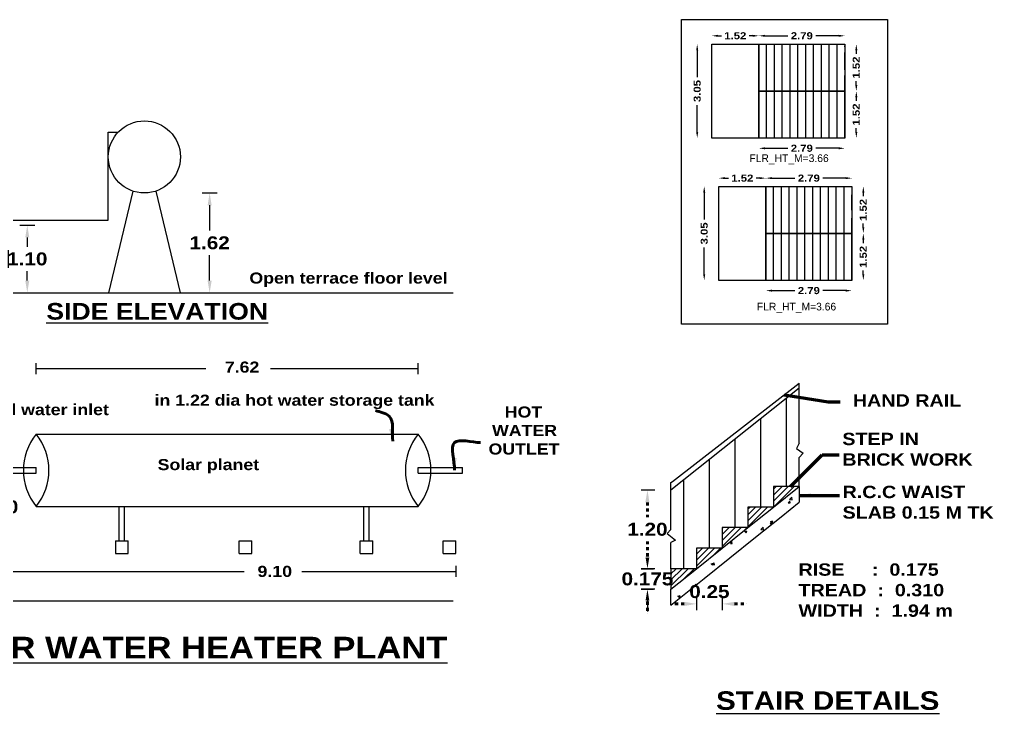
# Model space of a CAD drawing. Header units: metres. Extents: x 863 to 1571, y 626 to 804.
# Drawn here: x 991.95 to 1023.56, y 707.86 to 730.38 of the extents above; entities that cross this region are included whole.
import ezdxf

# ---------------------------------------------------------------- set-up
doc = ezdxf.new("R2010")
doc.units = ezdxf.units.M
doc.header["$LTSCALE"] = 0.2
doc.header["$MEASUREMENT"] = 0
doc.header["$PDMODE"] = 2
doc.linetypes.add('DOT', pattern=[0.25, 0, -0.25])
doc.linetypes.add('HIDDEN', pattern=[0.375, 0.25, -0.125])
doc.layers.get('0').update_dxf_attribs({"lineweight": 60})
for name, color, linetype in [('BLK_1_FLR_0_FIRESTAIR_1', 7, 'Continuous'), ('BLK_1_FLR_0_FIRESTAIR_1_FLIGHT_1', 7, 'Continuous'), ('BLK_1_FLR_0_FIRESTAIR_1_FLIGHT_2', 7, 'Continuous'), ('BLK_1_FLR_0_FIRESTAIR_1_LANDING_1', 7, 'Continuous'), ('BLK_1_FLR_1_FIRESTAIR_1', 7, 'Continuous'), ('BLK_1_FLR_1_FIRESTAIR_1_FLIGHT_1', 7, 'Continuous'), ('BLK_1_FLR_1_FIRESTAIR_1_FLIGHT_2', 7, 'Continuous'), ('BLK_1_FLR_1_FIRESTAIR_1_LANDING_1', 7, 'Continuous')]:
    doc.layers.add(name, color=color, linetype=linetype)
doc.styles.add('SPA1', font='GOTHIC.TTF')
doc.styles.get("Standard").update_dxf_attribs({"font": 'ariblk.ttf', "height": 0.23})
doc.styles.add('style1', font='', dxfattribs={"height": 0.2})
doc.styles.get('style1').set_extended_font_data('Arial Black')
doc.dimstyles.new('Copy of Standard', dxfattribs={"dimtxt": 18, "dimasz": 6, "dimexe": 0.18, "dimexo": 0.0625, "dimgap": 0.09, "dimtad": 0, "dimdec": 3, "dimzin": 0, "dimdsep": 46, "dimlunit": 4, "dimtxsty": 'Standard', "dimblk": 'OBLIQUE', "dimcen": 0.09, "dimse1": 1, "dimse2": 1, "dimclrd": 256, "dimclre": 256, "dimclrt": 256, "dimadec": 0, "dimazin": 0, "dimtfac": 1, "dimtdec": 3, "dimtofl": 0, "dimtmove": 1, "dimatfit": 3, "dimldrblk": 'DOT', "dimfxl": 0, "dimtolj": 1, "dimtzin": 0, "dimarcsym": 0})
doc.dimstyles.get("Standard").update_dxf_attribs({"dimtxt": 0.23, "dimasz": 0.2, "dimexe": 0.12, "dimexo": 0.0625, "dimgap": 0.09, "dimtad": 1, "dimtih": 1, "dimtoh": 1, "dimzin": 1, "dimdsep": 46, "dimtxsty": 'Standard', "dimcen": 0.09, "dimazin": 0, "dimtfac": 1, "dimtix": 1, "dimtofl": 0, "dimtmove": 0, "dimatfit": 0, "dimfxl": 0, "dimtolj": 1, "dimtzin": 0, "dimarcsym": 0})

# ---------------------------------------------------------------- blocks, each defined once
blk = doc.blocks.new('*D23')
at = {"color": 0, "lineweight": -2}
for p, q in [((2146.963, 884.987), (2147.203, 884.987)), ((2147.083, 884.787), (2147.083, 884.637)), ((2147.083, 884.089), (2147.083, 884.24)), ((2146.963, 883.889), (2147.203, 883.889))]:
    blk.add_line(p, q, dxfattribs=at)
for points in [[(2147.05, 884.787), (2147.116, 884.787), (2147.083, 884.987)], [(2147.05, 884.089), (2147.116, 884.089), (2147.083, 883.889)]]:
    blk.add_solid(points, dxfattribs=at)
at = {"layer": 'Defpoints', "color": 0, "lineweight": -2}
for p in [(2146.778, 884.987), (2146.778, 883.889), (2147.083, 883.889)]:
    blk.add_point(p, dxfattribs=at)
at = {"color": 0, "lineweight": -2, "insert": (2147.083, 884.438), "char_height": 0.21, "attachment_point": 5}
blk.add_mtext('\\A1;1.10', dxfattribs=at)
blk = doc.blocks.new('*D24')
at = {"color": 0, "lineweight": -2}
for p, q in [((2149.922, 885.509), (2150.162, 885.509)), ((2150.042, 885.309), (2150.042, 884.898)), ((2150.042, 884.089), (2150.042, 884.501)), ((2149.922, 883.889), (2150.162, 883.889))]:
    blk.add_line(p, q, dxfattribs=at)
for points in [[(2150.009, 885.309), (2150.075, 885.309), (2150.042, 885.509)], [(2150.009, 884.089), (2150.075, 884.089), (2150.042, 883.889)]]:
    blk.add_solid(points, dxfattribs=at)
at = {"layer": 'Defpoints', "color": 0, "lineweight": -2}
for p in [(2148.983, 885.509), (2148.983, 883.889), (2150.042, 883.889)]:
    blk.add_point(p, dxfattribs=at)
at = {"color": 0, "lineweight": -2, "insert": (2150.042, 884.699), "char_height": 0.21, "attachment_point": 5}
blk.add_mtext('\\A1;1.62', dxfattribs=at)
blk = doc.blocks.new('*D25')
at = {"color": 0, "lineweight": -2}
for p, q in [((2143.97, 884.197), (2143.97, 884.397)), ((2144.09, 883.997), (2143.85, 883.997)), ((2144.09, 883.889), (2143.85, 883.889)), ((2143.97, 883.689), (2143.97, 883.489))]:
    blk.add_line(p, q, dxfattribs=at)
for points in [[(2143.936, 884.197), (2144.003, 884.197), (2143.97, 883.997)], [(2143.936, 883.689), (2144.003, 883.689), (2143.97, 883.889)]]:
    blk.add_solid(points, dxfattribs=at)
at = {"layer": 'Defpoints', "color": 0, "lineweight": -2}
for p in [(2144.798, 883.997), (2143.97, 883.889), (2144.798, 883.889)]:
    blk.add_point(p, dxfattribs=at)
at = {"color": 0, "lineweight": -2, "insert": (2144.394, 883.943), "char_height": 0.21, "attachment_point": 5}
blk.add_mtext('\\A1;0.11', dxfattribs=at)
blk = doc.blocks.new('*D26')
at = {"color": 0, "lineweight": -2}
for p, q in [((2144.456, 881.054), (2144.656, 881.054)), ((2144.556, 880.854), (2144.556, 880.173)), ((2144.556, 879.094), (2144.556, 879.776)), ((2144.456, 878.894), (2144.656, 878.894))]:
    blk.add_line(p, q, dxfattribs=at)
for points in [[(2144.523, 880.854), (2144.589, 880.854), (2144.556, 881.054)], [(2144.523, 879.094), (2144.589, 879.094), (2144.556, 878.894)]]:
    blk.add_solid(points, dxfattribs=at)
at = {"layer": 'Defpoints', "color": 0, "lineweight": -2}
for p in [(2144.157, 881.054), (2144.157, 878.894), (2144.556, 878.894)]:
    blk.add_point(p, dxfattribs=at)
at = {"color": 0, "lineweight": -2, "insert": (2144.556, 879.974), "char_height": 0.21, "attachment_point": 5}
blk.add_mtext('\\A1;2.16', dxfattribs=at)
blk = doc.blocks.new('*D27')
at = {"color": 0, "lineweight": -2}
for p, q in [((2146.611, 880.964), (2146.511, 880.964)), ((2146.611, 880.764), (2146.611, 880.614)), ((2146.611, 880.066), (2146.611, 880.217)), ((2146.611, 879.866), (2146.511, 879.866))]:
    blk.add_line(p, q, dxfattribs=at)
for points in [[(2146.578, 880.764), (2146.644, 880.764), (2146.611, 880.964)], [(2146.578, 880.066), (2146.644, 880.066), (2146.611, 879.866)]]:
    blk.add_solid(points, dxfattribs=at)
at = {"layer": 'Defpoints', "color": 0, "lineweight": -2}
for p in [(2146.611, 880.964), (2146.611, 879.866), (2146.611, 879.866)]:
    blk.add_point(p, dxfattribs=at)
at = {"color": 0, "lineweight": -2, "insert": (2146.611, 880.415), "char_height": 0.21, "attachment_point": 5}
blk.add_mtext('\\A1;1.10', dxfattribs=at)
blk = doc.blocks.new('*D28')
at = {"color": 0, "lineweight": -2}
for p, q in [((2169.77, 869.689), (2169.55, 869.689)), ((2169.77, 868.413), (2169.55, 868.413))]:
    blk.add_line(p, q, dxfattribs=at)
at = {"color": 0, "linetype": 'DOT'}
for p, q in [((2169.65, 869.489), (2169.65, 869.249)), ((2169.65, 868.613), (2169.65, 868.852))]:
    blk.add_line(p, q, dxfattribs=at)
at = {"color": 0, "lineweight": -2}
for points in [[(2169.616, 869.489), (2169.683, 869.489), (2169.65, 869.689)], [(2169.616, 868.613), (2169.683, 868.613), (2169.65, 868.413)]]:
    blk.add_solid(points, dxfattribs=at)
at = {"layer": 'Defpoints', "color": 0, "lineweight": -2}
for p in [(2170.03, 869.689), (2169.65, 868.413), (2170.03, 868.413)]:
    blk.add_point(p, dxfattribs=at)
at = {"color": 0, "lineweight": -2, "insert": (2169.65, 869.051), "char_height": 0.21, "attachment_point": 5}
blk.add_mtext('\\A1;1.20', dxfattribs=at)
blk = doc.blocks.new('*D29')
at = {"color": 0, "linetype": 'DOT'}
for p, q in [((2169.65, 868.613), (2169.65, 868.813)), ((2169.65, 867.879), (2169.65, 867.679))]:
    blk.add_line(p, q, dxfattribs=at)
at = {"color": 0, "lineweight": -2}
for p, q in [((2169.77, 868.413), (2169.55, 868.413)), ((2169.77, 868.079), (2169.55, 868.079))]:
    blk.add_line(p, q, dxfattribs=at)
for points in [[(2169.616, 868.613), (2169.683, 868.613), (2169.65, 868.413)], [(2169.616, 867.879), (2169.683, 867.879), (2169.65, 868.079)]]:
    blk.add_solid(points, dxfattribs=at)
at = {"layer": 'Defpoints', "color": 0, "lineweight": -2}
for p in [(2170.03, 868.413), (2169.65, 868.079), (2170.03, 868.079)]:
    blk.add_point(p, dxfattribs=at)
at = {"color": 0, "lineweight": -2, "insert": (2169.65, 868.246), "char_height": 0.21, "attachment_point": 5}
blk.add_mtext('\\A1;0.175', dxfattribs=at)
blk = doc.blocks.new('*D30')
at = {"color": 0, "linetype": 'DOT'}
for p, q in [((2170.247, 867.842), (2170.047, 867.842)), ((2171.064, 867.842), (2171.264, 867.842))]:
    blk.add_line(p, q, dxfattribs=at)
at = {"color": 0, "lineweight": -2}
for p, q in [((2170.447, 867.962), (2170.447, 867.742)), ((2170.864, 867.962), (2170.864, 867.742))]:
    blk.add_line(p, q, dxfattribs=at)
for points in [[(2170.247, 867.875), (2170.247, 867.808), (2170.447, 867.842)], [(2171.064, 867.875), (2171.064, 867.808), (2170.864, 867.842)]]:
    blk.add_solid(points, dxfattribs=at)
at = {"layer": 'Defpoints', "color": 0, "lineweight": -2}
for p in [(2170.864, 868.746), (2170.447, 868.413), (2170.864, 867.842)]:
    blk.add_point(p, dxfattribs=at)
at = {"color": 0, "lineweight": -2, "insert": (2170.655, 868.04), "char_height": 0.21, "attachment_point": 5}
blk.add_mtext('\\A1;0.25', dxfattribs=at)
blk = doc.blocks.new('*D480')
at = {"layer": 'BLK_1_FLR_1_FIRESTAIR_1_LANDING_1', "color": 2, "lineweight": -2, "ltscale": 10}
for p, q in [((1014.616, 729.853), (1014.733, 729.853)), ((1015.74, 729.853), (1015.623, 729.853))]:
    blk.add_line(p, q, dxfattribs=at)
for points in [[(1014.616, 729.886), (1014.616, 729.819), (1014.416, 729.853)], [(1015.74, 729.886), (1015.74, 729.819), (1015.94, 729.853)]]:
    blk.add_solid(points, dxfattribs=at)
at = {"layer": 'Defpoints', "color": 0, "lineweight": -2, "ltscale": 10}
for p in [(1015.94, 729.853), (1014.416, 729.584), (1015.94, 729.584)]:
    blk.add_point(p, dxfattribs=at)
at = {"layer": 'BLK_1_FLR_1_FIRESTAIR_1_LANDING_1', "color": 2, "lineweight": 30, "ltscale": 10, "insert": (1015.178, 729.853), "char_height": 0.23, "attachment_point": 5}
blk.add_mtext('\\A1;1.52', dxfattribs=at)
blk = doc.blocks.new('_Dot')
at = {"color": 0, "linetype": 'ByBlock', "lineweight": -2}
blk.add_line((-0.5, 0), (-1, 0), dxfattribs=at)
at = {"color": 0, "linetype": 'ByBlock', "const_width": 0.5}
blk.add_lwpolyline([(-0.25, 0, 1), (0.25, 0, 1)], format="xyb", close=True, dxfattribs=at)
blk = doc.blocks.new('*D481')
at = {"layer": 'BLK_1_FLR_1_FIRESTAIR_1_LANDING_1', "color": 1, "lineweight": -2, "ltscale": 10}
for p, q in [((1013.942, 729.384), (1013.942, 728.513)), ((1013.942, 726.736), (1013.942, 727.607))]:
    blk.add_line(p, q, dxfattribs=at)
for points in [[(1013.908, 729.384), (1013.975, 729.384), (1013.942, 729.584)], [(1013.908, 726.736), (1013.975, 726.736), (1013.942, 726.536)]]:
    blk.add_solid(points, dxfattribs=at)
at = {"layer": 'Defpoints', "color": 0, "lineweight": -2, "ltscale": 10}
for p in [(1014.416, 729.584), (1013.942, 726.536), (1014.416, 726.536)]:
    blk.add_point(p, dxfattribs=at)
at = {"layer": 'BLK_1_FLR_1_FIRESTAIR_1_LANDING_1', "color": 1, "lineweight": 30, "ltscale": 10, "insert": (1013.942, 728.06), "char_height": 0.23, "attachment_point": 5, "rotation": 90}
blk.add_mtext('\\A1;3.05', dxfattribs=at)
blk = doc.blocks.new('*D482')
at = {"layer": 'BLK_1_FLR_1_FIRESTAIR_1_FLIGHT_1', "color": 1, "lineweight": -2, "ltscale": 10}
for p, q in [((1016.14, 729.853), (1016.883, 729.853)), ((1018.534, 729.853), (1017.791, 729.853))]:
    blk.add_line(p, q, dxfattribs=at)
for points in [[(1016.14, 729.886), (1016.14, 729.819), (1015.94, 729.853)], [(1018.534, 729.886), (1018.534, 729.819), (1018.734, 729.853)]]:
    blk.add_solid(points, dxfattribs=at)
at = {"layer": 'Defpoints', "color": 0, "lineweight": -2, "ltscale": 10}
for p in [(1018.734, 729.853), (1015.94, 729.584), (1018.734, 729.584)]:
    blk.add_point(p, dxfattribs=at)
at = {"layer": 'BLK_1_FLR_1_FIRESTAIR_1_FLIGHT_1', "color": 1, "lineweight": 30, "ltscale": 10, "insert": (1017.337, 729.853), "char_height": 0.23, "attachment_point": 5}
blk.add_mtext('\\A1;2.79', dxfattribs=at)
blk = doc.blocks.new('*D479')
at = {"layer": 'BLK_1_FLR_1_FIRESTAIR_1_FLIGHT_1', "color": 2, "lineweight": -2, "ltscale": 10}
for p, q in [((1019.105, 729.384), (1019.105, 729.267)), ((1019.105, 728.26), (1019.105, 728.377))]:
    blk.add_line(p, q, dxfattribs=at)
for points in [[(1019.072, 729.384), (1019.139, 729.384), (1019.105, 729.584)], [(1019.072, 728.26), (1019.139, 728.26), (1019.105, 728.06)]]:
    blk.add_solid(points, dxfattribs=at)
at = {"layer": 'Defpoints', "color": 0, "lineweight": -2, "ltscale": 10}
for p in [(1018.734, 729.584), (1018.734, 728.06), (1019.105, 728.06)]:
    blk.add_point(p, dxfattribs=at)
at = {"layer": 'BLK_1_FLR_1_FIRESTAIR_1_FLIGHT_1', "color": 2, "lineweight": 30, "ltscale": 10, "insert": (1019.105, 728.822), "char_height": 0.23, "attachment_point": 5, "rotation": 90}
blk.add_mtext('\\A1;1.52', dxfattribs=at)
blk = doc.blocks.new('*D483')
at = {"layer": 'BLK_1_FLR_1_FIRESTAIR_1_FLIGHT_2', "color": 2, "lineweight": -2, "ltscale": 10}
for p, q in [((1019.105, 727.86), (1019.105, 727.743)), ((1019.105, 726.736), (1019.105, 726.853))]:
    blk.add_line(p, q, dxfattribs=at)
for points in [[(1019.072, 727.86), (1019.139, 727.86), (1019.105, 728.06)], [(1019.072, 726.736), (1019.139, 726.736), (1019.105, 726.536)]]:
    blk.add_solid(points, dxfattribs=at)
at = {"layer": 'Defpoints', "color": 0, "lineweight": -2, "ltscale": 10}
for p in [(1018.734, 728.06), (1018.734, 726.536), (1019.105, 726.536)]:
    blk.add_point(p, dxfattribs=at)
at = {"layer": 'BLK_1_FLR_1_FIRESTAIR_1_FLIGHT_2', "color": 2, "lineweight": 30, "ltscale": 10, "insert": (1019.105, 727.298), "char_height": 0.23, "attachment_point": 5, "rotation": 90}
blk.add_mtext('\\A1;1.52', dxfattribs=at)
blk = doc.blocks.new('*D484')
at = {"layer": 'BLK_1_FLR_1_FIRESTAIR_1_FLIGHT_2', "color": 1, "lineweight": -2, "ltscale": 10}
for p, q in [((1016.14, 726.202), (1016.883, 726.202)), ((1018.534, 726.202), (1017.791, 726.202))]:
    blk.add_line(p, q, dxfattribs=at)
for points in [[(1016.14, 726.235), (1016.14, 726.169), (1015.94, 726.202)], [(1018.534, 726.235), (1018.534, 726.169), (1018.734, 726.202)]]:
    blk.add_solid(points, dxfattribs=at)
at = {"layer": 'Defpoints', "color": 0, "lineweight": -2, "ltscale": 10}
for p in [(1015.94, 726.536), (1018.734, 726.536), (1015.94, 726.202)]:
    blk.add_point(p, dxfattribs=at)
at = {"layer": 'BLK_1_FLR_1_FIRESTAIR_1_FLIGHT_2', "color": 1, "lineweight": 30, "ltscale": 10, "insert": (1017.337, 726.202), "char_height": 0.23, "attachment_point": 5}
blk.add_mtext('\\A1;2.79', dxfattribs=at)
blk = doc.blocks.new('*D486')
at = {"layer": 'BLK_1_FLR_0_FIRESTAIR_1_LANDING_1', "color": 2, "lineweight": -2, "ltscale": 10}
for p, q in [((1014.844, 725.233), (1014.961, 725.233)), ((1015.968, 725.233), (1015.851, 725.233))]:
    blk.add_line(p, q, dxfattribs=at)
for points in [[(1014.844, 725.267), (1014.844, 725.2), (1014.644, 725.233)], [(1015.968, 725.267), (1015.968, 725.2), (1016.168, 725.233)]]:
    blk.add_solid(points, dxfattribs=at)
at = {"layer": 'Defpoints', "color": 0, "lineweight": -2, "ltscale": 10}
for p in [(1016.168, 725.233), (1014.644, 724.964), (1016.168, 724.964)]:
    blk.add_point(p, dxfattribs=at)
at = {"layer": 'BLK_1_FLR_0_FIRESTAIR_1_LANDING_1', "color": 2, "lineweight": 30, "ltscale": 10, "insert": (1015.406, 725.233), "char_height": 0.23, "attachment_point": 5}
blk.add_mtext('\\A1;1.52', dxfattribs=at)
blk = doc.blocks.new('*D487')
at = {"layer": 'BLK_1_FLR_0_FIRESTAIR_1_LANDING_1', "color": 1, "lineweight": -2, "ltscale": 10}
for p, q in [((1014.17, 724.764), (1014.17, 723.894)), ((1014.17, 722.116), (1014.17, 722.987))]:
    blk.add_line(p, q, dxfattribs=at)
for points in [[(1014.136, 724.764), (1014.203, 724.764), (1014.17, 724.964)], [(1014.136, 722.116), (1014.203, 722.116), (1014.17, 721.916)]]:
    blk.add_solid(points, dxfattribs=at)
at = {"layer": 'Defpoints', "color": 0, "lineweight": -2, "ltscale": 10}
for p in [(1014.644, 724.964), (1014.17, 721.916), (1014.644, 721.916)]:
    blk.add_point(p, dxfattribs=at)
at = {"layer": 'BLK_1_FLR_0_FIRESTAIR_1_LANDING_1', "color": 1, "lineweight": 30, "ltscale": 10, "insert": (1014.17, 723.44), "char_height": 0.23, "attachment_point": 5, "rotation": 90}
blk.add_mtext('\\A1;3.05', dxfattribs=at)
blk = doc.blocks.new('*D488')
at = {"layer": 'BLK_1_FLR_0_FIRESTAIR_1_FLIGHT_1', "color": 1, "lineweight": -2, "ltscale": 10}
for p, q in [((1016.368, 725.233), (1017.111, 725.233)), ((1018.762, 725.233), (1018.019, 725.233))]:
    blk.add_line(p, q, dxfattribs=at)
for points in [[(1016.368, 725.267), (1016.368, 725.2), (1016.168, 725.233)], [(1018.762, 725.267), (1018.762, 725.2), (1018.962, 725.233)]]:
    blk.add_solid(points, dxfattribs=at)
at = {"layer": 'Defpoints', "color": 0, "lineweight": -2, "ltscale": 10}
for p in [(1018.962, 725.233), (1016.168, 724.964), (1018.962, 724.964)]:
    blk.add_point(p, dxfattribs=at)
at = {"layer": 'BLK_1_FLR_0_FIRESTAIR_1_FLIGHT_1', "color": 1, "lineweight": 30, "ltscale": 10, "insert": (1017.565, 725.233), "char_height": 0.23, "attachment_point": 5}
blk.add_mtext('\\A1;2.79', dxfattribs=at)
blk = doc.blocks.new('*D485')
at = {"layer": 'BLK_1_FLR_0_FIRESTAIR_1_FLIGHT_1', "color": 2, "lineweight": -2, "ltscale": 10}
for p, q in [((1019.333, 724.764), (1019.333, 724.647)), ((1019.333, 723.64), (1019.333, 723.758))]:
    blk.add_line(p, q, dxfattribs=at)
for points in [[(1019.3, 724.764), (1019.367, 724.764), (1019.333, 724.964)], [(1019.3, 723.64), (1019.367, 723.64), (1019.333, 723.44)]]:
    blk.add_solid(points, dxfattribs=at)
at = {"layer": 'Defpoints', "color": 0, "lineweight": -2, "ltscale": 10}
for p in [(1018.962, 724.964), (1018.962, 723.44), (1019.333, 723.44)]:
    blk.add_point(p, dxfattribs=at)
at = {"layer": 'BLK_1_FLR_0_FIRESTAIR_1_FLIGHT_1', "color": 2, "lineweight": 30, "ltscale": 10, "insert": (1019.333, 724.202), "char_height": 0.23, "attachment_point": 5, "rotation": 90}
blk.add_mtext('\\A1;1.52', dxfattribs=at)
blk = doc.blocks.new('*D489')
at = {"layer": 'BLK_1_FLR_0_FIRESTAIR_1_FLIGHT_2', "color": 2, "lineweight": -2, "ltscale": 10}
for p, q in [((1019.333, 723.24), (1019.333, 723.123)), ((1019.333, 722.116), (1019.333, 722.234))]:
    blk.add_line(p, q, dxfattribs=at)
for points in [[(1019.3, 723.24), (1019.367, 723.24), (1019.333, 723.44)], [(1019.3, 722.116), (1019.367, 722.116), (1019.333, 721.916)]]:
    blk.add_solid(points, dxfattribs=at)
at = {"layer": 'Defpoints', "color": 0, "lineweight": -2, "ltscale": 10}
for p in [(1018.962, 723.44), (1018.962, 721.916), (1019.333, 721.916)]:
    blk.add_point(p, dxfattribs=at)
at = {"layer": 'BLK_1_FLR_0_FIRESTAIR_1_FLIGHT_2', "color": 2, "lineweight": 30, "ltscale": 10, "insert": (1019.333, 722.678), "char_height": 0.23, "attachment_point": 5, "rotation": 90}
blk.add_mtext('\\A1;1.52', dxfattribs=at)
blk = doc.blocks.new('*D490')
at = {"layer": 'BLK_1_FLR_0_FIRESTAIR_1_FLIGHT_2', "color": 1, "lineweight": -2, "ltscale": 10}
for p, q in [((1016.368, 721.583), (1017.111, 721.583)), ((1018.762, 721.583), (1018.019, 721.583))]:
    blk.add_line(p, q, dxfattribs=at)
for points in [[(1016.368, 721.616), (1016.368, 721.549), (1016.168, 721.583)], [(1018.762, 721.616), (1018.762, 721.549), (1018.962, 721.583)]]:
    blk.add_solid(points, dxfattribs=at)
at = {"layer": 'Defpoints', "color": 0, "lineweight": -2, "ltscale": 10}
for p in [(1016.168, 721.916), (1018.962, 721.916), (1016.168, 721.583)]:
    blk.add_point(p, dxfattribs=at)
at = {"layer": 'BLK_1_FLR_0_FIRESTAIR_1_FLIGHT_2', "color": 1, "lineweight": 30, "ltscale": 10, "insert": (1017.565, 721.583), "char_height": 0.23, "attachment_point": 5}
blk.add_mtext('\\A1;2.79', dxfattribs=at)
blk = doc.blocks.new('EWTGAWS')
at = {"lineweight": -2}
for p, q in [((2148.398, 885.068), (2148.398, 886.496)), ((2148.398, 886.496), (2148.558, 886.496))]:
    blk.add_line(p, q, dxfattribs=at)
at = {"color": 0, "lineweight": -2}
for p, q in [((2148.798, 885.539), (2148.401, 883.889)), ((2149.168, 885.539), (2149.565, 883.889)), ((2144.698, 884.048), (2146.738, 885.068)), ((2146.738, 885.068), (2148.398, 885.068)), ((2146.738, 885.068), (2146.778, 884.987)), ((2144.738, 883.967), (2146.778, 884.987)), ((2146.778, 883.889), (2146.778, 884.987)), ((2144.738, 883.967), (2144.698, 884.048)), ((2144.798, 883.889), (2144.798, 883.997)), ((2143.455, 883.889), (2153.996, 883.889)), ((2147.228, 882.57), (2147.228, 882.75)), ((2153.426, 882.57), (2153.426, 882.75)), ((2147.228, 882.66), (2149.982, 882.66)), ((2151.028, 882.66), (2153.426, 882.66)), ((2145.608, 882.224), (2143.628, 882.224)), ((2143.628, 881.054), (2143.628, 882.224)), ((2145.608, 881.054), (2145.608, 882.224)), ((2145.518, 882.134), (2143.718, 881.144)), ((2143.718, 882.134), (2145.518, 881.144)), ((2143.718, 881.144), (2143.718, 882.134)), ((2145.518, 882.134), (2143.718, 882.134)), ((2145.518, 881.144), (2145.518, 882.134)), ((2143.628, 881.639), (2142.93, 881.639)), ((2145.608, 881.684), (2146.328, 881.684)), ((2145.608, 881.594), (2146.238, 881.594)), ((2146.238, 880.964), (2146.238, 881.594)), ((2146.328, 881.054), (2146.328, 881.684)), ((2147.228, 881.594), (2153.426, 881.594)), ((2143.718, 881.144), (2145.518, 881.144)), ((2143.628, 881.054), (2145.608, 881.054)), ((2146.238, 880.964), (2147.228, 880.964)), ((2146.328, 881.054), (2147.228, 881.054)), ((2147.228, 880.964), (2147.228, 881.054)), ((2153.426, 880.964), (2153.426, 881.054)), ((2153.426, 881.054), (2154.146, 881.054)), ((2153.426, 880.964), (2153.426, 881.054)), ((2153.426, 880.964), (2154.146, 880.964)), ((2154.146, 880.964), (2154.146, 881.054)), ((2147.228, 880.424), (2153.426, 880.424)), ((2148.573, 879.866), (2148.573, 880.424)), ((2148.663, 879.866), (2148.663, 880.424)), ((2152.542, 879.866), (2152.542, 880.424)), ((2152.632, 879.866), (2152.632, 880.424)), ((2146.508, 879.866), (2146.715, 879.866)), ((2146.508, 879.659), (2146.508, 879.866)), ((2146.715, 879.659), (2146.715, 879.866)), ((2148.515, 879.866), (2148.515, 879.659)), ((2148.515, 879.866), (2148.722, 879.866)), ((2148.722, 879.659), (2148.722, 879.866)), ((2150.522, 879.866), (2150.729, 879.866)), ((2150.522, 879.659), (2150.522, 879.866)), ((2150.729, 879.659), (2150.729, 879.866)), ((2152.484, 879.866), (2152.691, 879.866)), ((2152.484, 879.659), (2152.484, 879.866)), ((2152.691, 879.659), (2152.691, 879.866)), ((2153.831, 879.659), (2153.831, 879.866)), ((2153.831, 879.866), (2154.038, 879.866)), ((2154.038, 879.659), (2154.038, 879.866)), ((2146.508, 879.659), (2146.715, 879.659)), ((2148.515, 879.659), (2148.722, 879.659)), ((2150.522, 879.659), (2150.729, 879.659)), ((2152.484, 879.659), (2152.691, 879.659)), ((2153.831, 879.659), (2154.038, 879.659)), ((2146.508, 879.459), (2146.508, 879.279)), ((2146.508, 879.369), (2150.603, 879.369)), ((2151.536, 879.369), (2154.038, 879.369)), ((2154.038, 879.459), (2154.038, 879.279)), ((2143.628, 878.894), (2153.996, 878.894))]:
    blk.add_line(p, q, dxfattribs=at)
at = {"lineweight": -2}
blk.add_circle((2148.983, 886.094), 0.585, dxfattribs=at)
at = {"color": 0, "lineweight": -2}
for centre, start, end in [((2147.951, 881.009), 141.0277, 218.9723), ((2146.504, 881.009), 321.0277, 38.9723), ((2154.149, 881.009), 141.0277, 218.9723), ((2152.703, 881.009), 321.0277, 38.9723)]:
    blk.add_arc(centre, 0.93, start, end, dxfattribs=at)
for s, p in [('7.62', (2150.288, 882.594)), ('9.10', (2150.819, 879.279))]:
    blk.add_text(s, height=0.18, dxfattribs=at).set_placement(p)
at = {"color": 0, "lineweight": -2, "attachment_point": 1}
for s, insert, char_height, width in [('Solar panet', (2144.075, 885.287), 0.18, 1.57874), ('Open terrace floor level', (2150.687, 884.219), 0.18, 3.2551), ('{\\LSIDE ELEVATION}', (2147.392, 883.724), 0.27, 3.54149), ('Heat water tank', (2143.945, 883.298), 0.18, 1.8209), ('in 1.22 dia hot water storage tank', (2149.148, 882.237), 0.18, 4.66805), ('cold water inlet', (2146.312, 882.084), 0.18, 2.32732), ('{\\W3.287452; }HOT\\P{\\W0.71571; }WATER\\P OUTLET', (2154.567, 882.045), 0.18, 1.12649), ('Solar planet', (2149.198, 881.192), 0.18, 1.66248), ('floor  level', (2144.813, 879.168), 0.18, 1.45289)]:
    blk.add_mtext(s, dxfattribs=dict(at, insert=insert, char_height=char_height, width=width))
at = {"color": 0, "lineweight": -2, "insert": (2145.257, 878.308), "char_height": 0.35, "width": 8.77501, "attachment_point": 1, "style": 'style1'}
blk.add_mtext('{\\LSOLAR WATER HEATER PLANT}', dxfattribs=at)
at = {"color": 0, "lineweight": -2}
for base, p1, p2, picture, middle in [((2150.042, 883.889), (2148.983, 885.509), (2148.983, 883.889), '*D24', (2150.042, 884.699)), ((2147.083, 883.889), (2146.778, 884.987), (2146.778, 883.889), '*D23', (2147.083, 884.438))]:
    dim = blk.add_linear_dim(base=base, p1=p1, p2=p2, angle=90, dimstyle='Standard', dxfattribs=at)
    dim.commit()
    dim.dimension.update_dxf_attribs({"geometry": picture, "text_midpoint": middle})
dim = blk.add_linear_dim(base=(2143.97, 883.889), p1=(2144.798, 883.997), p2=(2144.798, 883.889), angle=90, dimstyle='Standard', override={"dimtmove": 2}, dxfattribs=at)
dim.commit()
dim.dimension.update_dxf_attribs({"geometry": '*D25', "text_midpoint": (2144.394, 883.943), "dimtype": 128})
for base, p1, p2, picture, middle in [((2144.556, 878.894), (2144.157, 881.054), (2144.157, 878.894), '*D26', (2144.556, 879.974)), ((2146.611, 879.866), (2146.611, 880.964), (2146.611, 879.866), '*D27', (2146.611, 880.415))]:
    dim = blk.add_linear_dim(base=base, p1=p1, p2=p2, angle=90, dimstyle='Standard', override={"dimtxt": 0.22, "dimexe": 0.1, "dimfxl": 0.1, "dimlwd": 65534}, dxfattribs=at)
    dim.commit()
    dim.dimension.update_dxf_attribs({"geometry": picture, "text_midpoint": middle})
blk.add_leader([(2146.365, 884.882), (2145.903, 885.184), (2145.73, 885.184)], dimstyle='Standard', override={"dimtxt": 0.22, "dimexe": 0.1, "dimgap": 0.09, "dimtad": 0, "dimfxl": 0.1, "dimlwd": 65535}, dxfattribs=at)
at = {"color": 0, "lineweight": -2, "path_type": 1}
for points in [[(2145.098, 882.224), (2145.098, 882.879), (2144.689, 882.879)], [(2153.015, 881.482), (2152.955, 881.888), (2152.733, 881.982)], [(2146.778, 881.054), (2146.778, 881.631)], [(2154.017, 881.009), (2154.017, 881.46), (2154.436, 881.46)]]:
    blk.add_leader(points, dimstyle='Standard', override={"dimgap": 0.09, "dimtad": 0}, dxfattribs=at)
blk = doc.blocks.new('WEF')
at = {"lineweight": -2}
for p, q in [((2172.114, 871.343), (2170.03, 869.689)), ((2170.056, 869.83), (2172.114, 871.424)), ((2172.114, 870.449), (2172.114, 871.424)), ((2171.906, 869.746), (2171.906, 871.177)), ((2171.963, 871.219), (2172.585, 871.118)), ((2171.489, 869.413), (2171.489, 870.846)), ((2171.072, 869.079), (2171.072, 870.516)), ((2172.114, 870.449), (2172.068, 870.362)), ((2172.068, 870.362), (2172.176, 870.29)), ((2172.176, 870.29), (2172.114, 870.215)), ((2172.114, 869.746), (2172.114, 870.215)), ((2170.655, 868.746), (2170.655, 870.185)), ((2170.03, 869.81), (2170.056, 869.83)), ((2170.03, 869.05), (2170.03, 869.81)), ((2170.239, 868.413), (2170.239, 869.854)), ((2171.697, 869.746), (2171.697, 869.413)), ((2172.114, 869.746), (2171.697, 869.746)), ((2171.697, 869.413), (2172.114, 869.746)), ((2172.114, 869.746), (2172.114, 869.49)), ((2172.304, 869.602), (2172.765, 869.602)), ((2171.697, 869.413), (2171.281, 869.413)), ((2171.281, 869.079), (2171.697, 869.413)), ((2171.281, 869.413), (2171.281, 869.079)), ((2171.281, 869.413), (2171.281, 869.079)), ((2171.822, 869.257), (2172.114, 869.49)), ((2171.405, 868.923), (2171.822, 869.257)), ((2170.03, 869.05), (2169.97, 868.985)), ((2169.97, 868.985), (2170.106, 868.878)), ((2170.864, 869.079), (2170.864, 868.746)), ((2170.864, 868.746), (2171.281, 869.079)), ((2171.281, 869.079), (2170.864, 869.079)), ((2170.106, 868.878), (2170.03, 868.837)), ((2170.03, 868.413), (2170.03, 868.837)), ((2170.989, 868.59), (2171.405, 868.923)), ((2170.447, 868.413), (2170.864, 868.746)), ((2170.864, 868.746), (2170.447, 868.746)), ((2170.447, 868.746), (2170.447, 868.413)), ((2170.572, 868.256), (2170.989, 868.59)), ((2169.549, 868.413), (2169.75, 868.413)), ((2170.03, 868.413), (2170.03, 868.079)), ((2170.03, 868.079), (2170.447, 868.413)), ((2170.447, 868.413), (2170.03, 868.413)), ((2170.03, 867.823), (2170.572, 868.256)), ((2169.549, 868.081), (2169.75, 868.081)), ((2170.03, 867.823), (2170.03, 868.079)), ((2169.65, 867.899), (2169.65, 867.719))]:
    blk.add_line(p, q, dxfattribs=at)
at = {"color": 2, "lineweight": -2}
for p, q in [((2171.697, 869.704), (2171.739, 869.746)), ((2171.697, 869.607), (2171.836, 869.746)), ((2171.697, 869.51), (2171.934, 869.746)), ((2171.699, 869.414), (2172.031, 869.746)), ((2171.955, 869.535), (2171.994, 869.576)), ((2172, 869.528), (2171.994, 869.576)), ((2171.281, 869.385), (2171.309, 869.413)), ((2171.281, 869.287), (2171.406, 869.413)), ((2171.281, 869.19), (2171.503, 869.413)), ((2171.281, 869.093), (2171.6, 869.413)), ((2171.935, 869.482), (2171.959, 869.511)), ((2171.935, 869.482), (2171.965, 869.48)), ((2171.955, 869.535), (2172, 869.529)), ((2171.965, 869.479), (2171.959, 869.511)), ((2171.488, 869.048), (2171.527, 869.089)), ((2171.532, 869.041), (2171.527, 869.089)), ((2171.645, 869.137), (2171.669, 869.166)), ((2171.645, 869.137), (2171.671, 869.135)), ((2171.648, 869.176), (2171.683, 869.189)), ((2171.648, 869.176), (2171.673, 869.159)), ((2171.675, 869.138), (2171.669, 869.166)), ((2171.673, 869.159), (2171.683, 869.189)), ((2170.864, 869.065), (2170.878, 869.079)), ((2170.864, 868.968), (2170.975, 869.079)), ((2170.864, 868.871), (2171.073, 869.079)), ((2170.864, 868.773), (2171.17, 869.079)), ((2171.213, 869.025), (2171.267, 869.079)), ((2171.228, 869.014), (2171.263, 869.028)), ((2171.228, 869.014), (2171.253, 868.997)), ((2171.253, 868.997), (2171.263, 869.028)), ((2171.488, 869.048), (2171.532, 869.041)), ((2170.997, 868.824), (2171.021, 868.853)), ((2170.997, 868.824), (2171.027, 868.821)), ((2171.027, 868.821), (2171.022, 868.853)), ((2170.447, 868.746), (2170.447, 868.746)), ((2170.447, 868.648), (2170.545, 868.746)), ((2170.447, 868.551), (2170.642, 868.746)), ((2170.447, 868.454), (2170.739, 868.746)), ((2170.727, 868.636), (2170.836, 868.746)), ((2170.686, 868.49), (2170.721, 868.504)), ((2170.686, 868.49), (2170.711, 868.474)), ((2170.708, 868.479), (2170.732, 868.508)), ((2170.708, 868.479), (2170.738, 868.477)), ((2170.711, 868.474), (2170.721, 868.504)), ((2170.738, 868.477), (2170.732, 868.508)), ((2170.03, 868.329), (2170.114, 868.413)), ((2170.03, 868.232), (2170.211, 868.413)), ((2170.03, 868.134), (2170.309, 868.413)), ((2170.241, 868.247), (2170.406, 868.413)), ((2170.419, 868.135), (2170.443, 868.163)), ((2170.445, 868.154), (2170.443, 868.163)), ((2170.144, 867.966), (2170.179, 867.98)), ((2170.169, 867.95), (2170.179, 867.98)), ((2170.419, 868.135), (2170.42, 868.134)), ((2170.144, 867.966), (2170.169, 867.95))]:
    blk.add_line(p, q, dxfattribs=at)
at = {"lineweight": -2}
for points in [[(2169.62, 868.593), (2169.68, 868.593), (2169.65, 868.413)], [(2169.62, 867.899), (2169.68, 867.899), (2169.65, 868.079)]]:
    blk.add_solid(points, dxfattribs=at)
at = {"lineweight": -2, "char_height": 0.2, "attachment_point": 1}
for s, insert, width in [('HAND RAIL', (2172.983, 871.243), 1.72306), ('STEP IN\\PBRICK WORK', (2172.812, 870.618), 2.05084), ('R.C.C WAIST  SLAB 0.15 M TK', (2172.816, 869.758), 2.87832), ('RISE     :  0.175 TREAD  :  0.310{\\H1.86531x; }\\PWIDTH  :  1.94 m{\\H1.57687x; }', (2172.101, 868.499), 2.51605)]:
    blk.add_mtext(s, dxfattribs=dict(at, insert=insert, width=width))
at = {"lineweight": -2, "insert": (2170.763, 866.423), "char_height": 0.3, "width": 3.71899, "attachment_point": 1, "style": 'style1'}
blk.add_mtext('{\\fArial Black|b1|i0|c0|p34;\\LSTAIR DETAILS}', dxfattribs=at)
at = {"lineweight": -2}
for base, p1, p2, text, picture, middle in [((2169.65, 868.413), (2170.03, 869.689), (2170.03, 868.413), '1.20', '*D28', (2169.65, 869.051)), ((2169.65, 868.079), (2170.03, 868.413), (2170.03, 868.079), '0.175', '*D29', (2169.65, 868.246))]:
    dim = blk.add_linear_dim(base=base, p1=p1, p2=p2, angle=90, text=text, dimstyle='Standard', override={"dimtxt": 0.22, "dimexe": 0.1, "dimlwd": 65535}, dxfattribs=at)
    dim.commit()
    dim.dimension.update_dxf_attribs({"geometry": picture, "text_midpoint": middle})
dim = blk.add_linear_dim(base=(2170.864, 867.842), p1=(2170.447, 868.413), p2=(2170.864, 868.746), text='0.25', dimstyle='Standard', override={"dimtxt": 0.22, "dimexe": 0.1, "dimtad": 3, "dimlwd": 65535}, dxfattribs=at)
dim.commit()
dim.dimension.update_dxf_attribs({"geometry": '*D30', "text_midpoint": (2170.655, 867.842), "dimtype": 128})
for points in [[(2171.87, 871.235), (2172.585, 871.118), (2172.776, 871.118)], [(2171.97, 869.746), (2172.486, 870.262), (2172.76, 870.262)], [(2172.106, 869.602), (2172.765, 869.602)]]:
    blk.add_leader(points, dimstyle='Standard', override={"dimtxt": 0.22, "dimexe": 0.1, "dimgap": 0.09, "dimtad": 0, "dimfxl": 0.1, "dimlwd": 65535}, dxfattribs=at)

msp = doc.modelspace()

# ---------------------------------------------------------------- linework, layer by layer
at = {"color": 0, "lineweight": -2}
msp.add_lwpolyline([(1013.43, 730.382), (1020.119, 730.382), (1020.119, 720.498), (1013.43, 720.498)], close=True, dxfattribs=at)
at = {"layer": 'BLK_1_FLR_0_FIRESTAIR_1', "color": 1}
msp.add_lwpolyline([(1014.644, 724.964), (1018.962, 724.964), (1018.962, 721.916), (1014.644, 721.916)], close=True, dxfattribs=at)
at = {"layer": 'BLK_1_FLR_0_FIRESTAIR_1_FLIGHT_1', "color": 7, "lineweight": 30, "ltscale": 10}
for p, q in [((1016.422, 723.44), (1016.422, 724.964)), ((1016.676, 723.44), (1016.676, 724.964)), ((1016.93, 723.44), (1016.93, 724.964)), ((1017.184, 723.44), (1017.184, 724.964)), ((1017.438, 723.44), (1017.438, 724.964)), ((1017.692, 723.44), (1017.692, 724.964)), ((1017.946, 723.44), (1017.946, 724.964)), ((1018.2, 723.44), (1018.2, 724.964)), ((1018.454, 723.44), (1018.454, 724.964)), ((1018.708, 723.44), (1018.708, 724.964)), ((1018.708, 723.44), (1018.708, 724.964))]:
    msp.add_line(p, q, dxfattribs=at)
at = {"layer": 'BLK_1_FLR_0_FIRESTAIR_1_FLIGHT_1', "color": 7, "linetype": 'HIDDEN', "lineweight": 30, "ltscale": 10}
msp.add_line((1018.962, 723.44), (1018.962, 724.964), dxfattribs=at)
at = {"layer": 'BLK_1_FLR_0_FIRESTAIR_1_FLIGHT_1', "color": 7, "lineweight": 30, "ltscale": 10}
msp.add_lwpolyline([(1016.168, 724.964), (1018.962, 724.964), (1018.962, 723.44), (1016.168, 723.44)], close=True, dxfattribs=at)
at = {"layer": 'BLK_1_FLR_0_FIRESTAIR_1_FLIGHT_2', "color": 7, "lineweight": 30, "ltscale": 10}
for p, q in [((1016.422, 721.916), (1016.422, 723.44)), ((1016.676, 721.916), (1016.676, 723.44)), ((1016.93, 721.916), (1016.93, 723.44)), ((1017.184, 721.916), (1017.184, 723.44)), ((1017.438, 721.916), (1017.438, 723.44)), ((1017.692, 721.916), (1017.692, 723.44)), ((1017.946, 721.916), (1017.946, 723.44)), ((1018.2, 721.916), (1018.2, 723.44)), ((1018.454, 721.916), (1018.454, 723.44)), ((1018.708, 721.916), (1018.708, 723.44)), ((1018.708, 721.916), (1018.708, 723.44)), ((1018.962, 721.916), (1018.962, 723.44))]:
    msp.add_line(p, q, dxfattribs=at)
msp.add_lwpolyline([(1016.168, 723.44), (1018.962, 723.44), (1018.962, 721.916), (1016.168, 721.916)], close=True, dxfattribs=at)
at = {"layer": 'BLK_1_FLR_0_FIRESTAIR_1_LANDING_1', "color": 7, "lineweight": 30, "ltscale": 10}
msp.add_lwpolyline([(1014.644, 724.964), (1016.168, 724.964), (1016.168, 721.916), (1014.644, 721.916)], close=True, dxfattribs=at)
at = {"layer": 'BLK_1_FLR_1_FIRESTAIR_1', "color": 1}
msp.add_lwpolyline([(1014.416, 729.584), (1018.734, 729.584), (1018.734, 726.536), (1014.416, 726.536)], close=True, dxfattribs=at)
at = {"layer": 'BLK_1_FLR_1_FIRESTAIR_1_FLIGHT_1', "color": 7, "lineweight": 30, "ltscale": 10}
for p, q in [((1016.194, 728.06), (1016.194, 729.584)), ((1016.448, 728.06), (1016.448, 729.584)), ((1016.702, 728.06), (1016.702, 729.584)), ((1016.956, 728.06), (1016.956, 729.584)), ((1017.21, 728.06), (1017.21, 729.584)), ((1017.464, 728.06), (1017.464, 729.584)), ((1017.718, 728.06), (1017.718, 729.584)), ((1017.972, 728.06), (1017.972, 729.584)), ((1018.226, 728.06), (1018.226, 729.584)), ((1018.48, 728.06), (1018.48, 729.584))]:
    msp.add_line(p, q, dxfattribs=at)
at = {"layer": 'BLK_1_FLR_1_FIRESTAIR_1_FLIGHT_1', "color": 7, "linetype": 'HIDDEN', "lineweight": 30, "ltscale": 10}
for p, q in [((1018.734, 728.06), (1018.734, 729.584)), ((1018.734, 727.999), (1018.734, 729.523))]:
    msp.add_line(p, q, dxfattribs=at)
at = {"layer": 'BLK_1_FLR_1_FIRESTAIR_1_FLIGHT_1', "color": 7, "lineweight": 30, "ltscale": 10}
msp.add_lwpolyline([(1015.94, 729.584), (1018.734, 729.584), (1018.734, 728.06), (1015.94, 728.06)], close=True, dxfattribs=at)
at = {"layer": 'BLK_1_FLR_1_FIRESTAIR_1_FLIGHT_2', "color": 7, "lineweight": 30, "ltscale": 10}
for p, q in [((1016.194, 726.536), (1016.194, 728.06)), ((1016.448, 726.536), (1016.448, 728.06)), ((1016.702, 726.536), (1016.702, 728.06)), ((1016.956, 726.536), (1016.956, 728.06)), ((1017.21, 726.536), (1017.21, 728.06)), ((1017.464, 726.536), (1017.464, 728.06)), ((1017.718, 726.536), (1017.718, 728.06)), ((1017.972, 726.536), (1017.972, 728.06)), ((1018.226, 726.536), (1018.226, 728.06)), ((1018.48, 726.536), (1018.48, 728.06)), ((1018.48, 726.536), (1018.48, 728.06)), ((1018.734, 726.536), (1018.734, 728.06))]:
    msp.add_line(p, q, dxfattribs=at)
msp.add_lwpolyline([(1015.94, 728.06), (1018.734, 728.06), (1018.734, 726.536), (1015.94, 726.536)], close=True, dxfattribs=at)
at = {"layer": 'BLK_1_FLR_1_FIRESTAIR_1_LANDING_1', "color": 7, "lineweight": 30, "ltscale": 10}
msp.add_lwpolyline([(1014.416, 729.584), (1015.94, 729.584), (1015.94, 726.536), (1014.416, 726.536)], close=True, dxfattribs=at)

# ---------------------------------------------------------------- block references
at = {"lineweight": -2, "xscale": 2, "yscale": 2, "zscale": 2}
for name, p in [('EWTGAWS', (-3301.964, -1046.266)), ('WEF', (-3326.973, -1024.266))]:
    msp.add_blockref(name, p, dxfattribs=at)

# ---------------------------------------------------------------- texts
at = {"layer": 'BLK_1_FLR_0_FIRESTAIR_1', "color": 1, "insert": (1015.878, 721.19), "char_height": 0.25, "attachment_point": 1, "style": 'SPA1'}
msp.add_mtext_dynamic_manual_height_columns('{\\fCalifornian FB|b0|i0|c0|p18;FLR_HT_M=3.66}', width=2.47393, gutter_width=25, heights=[0], dxfattribs=at)
at = {"layer": 'BLK_1_FLR_1_FIRESTAIR_1', "color": 1, "insert": (1015.636, 726.006), "char_height": 0.25, "attachment_point": 1, "style": 'SPA1'}
msp.add_mtext_dynamic_manual_height_columns('{\\fCalifornian FB|b0|i0|c0|p18;FLR_HT_M=3.66}', width=2.47393, gutter_width=25, heights=[0], dxfattribs=at)

# ---------------------------------------------------------------- dimensions: what is measured, and where the dimension line sits
at = {"layer": 'BLK_1_FLR_0_FIRESTAIR_1_FLIGHT_1', "color": 1, "lineweight": 30, "ltscale": 10}
dim = msp.add_aligned_dim(p1=(1016.168, 724.964), p2=(1018.962, 724.964), distance=0.269, dimstyle='Copy of Standard', override={"dimtxt": 0.3, "dimasz": 0.2, "dimdec": 2, "dimlunit": 2, "dimpost": '\\X', "dimclrd": 1, "dimclrt": 1, "dimtdec": 2, "dimfxl": 0.125, "dimarcsym": 2}, dxfattribs=at)
dim.commit()
dim.dimension.update_dxf_attribs({"geometry": '*D488', "text_midpoint": (1017.565, 725.233)})
at = {"layer": 'BLK_1_FLR_0_FIRESTAIR_1_FLIGHT_1', "color": 2, "lineweight": 30, "ltscale": 10}
dim = msp.add_aligned_dim(p1=(1018.962, 724.964), p2=(1018.962, 723.44), distance=0.371, dimstyle='Copy of Standard', override={"dimtxt": 0.3, "dimasz": 0.2, "dimdec": 2, "dimlunit": 2, "dimpost": '\\X', "dimclrd": 2, "dimclrt": 2, "dimtdec": 2, "dimfxl": 0.125, "dimarcsym": 2}, dxfattribs=at)
dim.commit()
dim.dimension.update_dxf_attribs({"geometry": '*D485', "text_midpoint": (1019.333, 724.202)})
at = {"layer": 'BLK_1_FLR_0_FIRESTAIR_1_FLIGHT_2', "color": 2, "lineweight": 30, "ltscale": 10}
dim = msp.add_aligned_dim(p1=(1018.962, 723.44), p2=(1018.962, 721.916), distance=0.371, dimstyle='Copy of Standard', override={"dimtxt": 0.3, "dimasz": 0.2, "dimdec": 2, "dimlunit": 2, "dimpost": '\\X', "dimclrd": 2, "dimclrt": 2, "dimtdec": 2, "dimfxl": 0.125, "dimarcsym": 2}, dxfattribs=at)
dim.commit()
dim.dimension.update_dxf_attribs({"geometry": '*D489', "text_midpoint": (1019.333, 722.678)})
at = {"layer": 'BLK_1_FLR_0_FIRESTAIR_1_FLIGHT_2', "color": 1, "lineweight": 30, "ltscale": 10}
dim = msp.add_aligned_dim(p1=(1018.962, 721.916), p2=(1016.168, 721.916), distance=0.334, dimstyle='Copy of Standard', override={"dimtxt": 0.3, "dimasz": 0.2, "dimdec": 2, "dimlunit": 2, "dimpost": '\\X', "dimclrd": 1, "dimclrt": 1, "dimtdec": 2, "dimfxl": 0.125, "dimarcsym": 2}, dxfattribs=at)
dim.commit()
dim.dimension.update_dxf_attribs({"geometry": '*D490', "text_midpoint": (1017.565, 721.583)})
at = {"layer": 'BLK_1_FLR_0_FIRESTAIR_1_LANDING_1', "color": 2, "lineweight": 30, "ltscale": 10}
dim = msp.add_aligned_dim(p1=(1014.644, 724.964), p2=(1016.168, 724.964), distance=0.269, dimstyle='Copy of Standard', override={"dimtxt": 0.3, "dimasz": 0.2, "dimdec": 2, "dimlunit": 2, "dimpost": '\\X', "dimclrd": 2, "dimclrt": 2, "dimtdec": 2, "dimfxl": 0.125, "dimarcsym": 2}, dxfattribs=at)
dim.commit()
dim.dimension.update_dxf_attribs({"geometry": '*D486', "text_midpoint": (1015.406, 725.233)})
at = {"layer": 'BLK_1_FLR_0_FIRESTAIR_1_LANDING_1', "color": 1, "lineweight": 30, "ltscale": 10}
dim = msp.add_aligned_dim(p1=(1014.644, 724.964), p2=(1014.644, 721.916), distance=-0.474, dimstyle='Copy of Standard', override={"dimtxt": 0.3, "dimasz": 0.2, "dimdec": 2, "dimlunit": 2, "dimpost": '\\X', "dimclrd": 1, "dimclrt": 1, "dimtdec": 2, "dimfxl": 0.125, "dimarcsym": 2}, dxfattribs=at)
dim.commit()
dim.dimension.update_dxf_attribs({"geometry": '*D487', "text_midpoint": (1014.17, 723.44)})
at = {"layer": 'BLK_1_FLR_1_FIRESTAIR_1_FLIGHT_1', "color": 1, "lineweight": 30, "ltscale": 10}
dim = msp.add_aligned_dim(p1=(1015.94, 729.584), p2=(1018.734, 729.584), distance=0.269, dimstyle='Copy of Standard', override={"dimtxt": 0.3, "dimasz": 0.2, "dimdec": 2, "dimlunit": 2, "dimpost": '\\X', "dimclrd": 1, "dimclrt": 1, "dimtdec": 2, "dimfxl": 0.125, "dimarcsym": 2}, dxfattribs=at)
dim.commit()
dim.dimension.update_dxf_attribs({"geometry": '*D482', "text_midpoint": (1017.337, 729.853)})
at = {"layer": 'BLK_1_FLR_1_FIRESTAIR_1_FLIGHT_1', "color": 2, "lineweight": 30, "ltscale": 10}
dim = msp.add_aligned_dim(p1=(1018.734, 729.584), p2=(1018.734, 728.06), distance=0.371, dimstyle='Copy of Standard', override={"dimtxt": 0.3, "dimasz": 0.2, "dimdec": 2, "dimlunit": 2, "dimpost": '\\X', "dimclrd": 2, "dimclrt": 2, "dimtdec": 2, "dimfxl": 0.125, "dimarcsym": 2}, dxfattribs=at)
dim.commit()
dim.dimension.update_dxf_attribs({"geometry": '*D479', "text_midpoint": (1019.105, 728.822)})
at = {"layer": 'BLK_1_FLR_1_FIRESTAIR_1_FLIGHT_2', "color": 2, "lineweight": 30, "ltscale": 10}
dim = msp.add_aligned_dim(p1=(1018.734, 728.06), p2=(1018.734, 726.536), distance=0.371, dimstyle='Copy of Standard', override={"dimtxt": 0.3, "dimasz": 0.2, "dimdec": 2, "dimlunit": 2, "dimpost": '\\X', "dimclrd": 2, "dimclrt": 2, "dimtdec": 2, "dimfxl": 0.125, "dimarcsym": 2}, dxfattribs=at)
dim.commit()
dim.dimension.update_dxf_attribs({"geometry": '*D483', "text_midpoint": (1019.105, 727.298)})
at = {"layer": 'BLK_1_FLR_1_FIRESTAIR_1_FLIGHT_2', "color": 1, "lineweight": 30, "ltscale": 10}
dim = msp.add_aligned_dim(p1=(1018.734, 726.536), p2=(1015.94, 726.536), distance=0.334, dimstyle='Copy of Standard', override={"dimtxt": 0.3, "dimasz": 0.2, "dimdec": 2, "dimlunit": 2, "dimpost": '\\X', "dimclrd": 1, "dimclrt": 1, "dimtdec": 2, "dimfxl": 0.125, "dimarcsym": 2}, dxfattribs=at)
dim.commit()
dim.dimension.update_dxf_attribs({"geometry": '*D484', "text_midpoint": (1017.337, 726.202)})
at = {"layer": 'BLK_1_FLR_1_FIRESTAIR_1_LANDING_1', "color": 2, "lineweight": 30, "ltscale": 10}
dim = msp.add_aligned_dim(p1=(1014.416, 729.584), p2=(1015.94, 729.584), distance=0.269, dimstyle='Copy of Standard', override={"dimtxt": 0.3, "dimasz": 0.2, "dimdec": 2, "dimlunit": 2, "dimpost": '\\X', "dimclrd": 2, "dimclrt": 2, "dimtdec": 2, "dimfxl": 0.125, "dimarcsym": 2}, dxfattribs=at)
dim.commit()
dim.dimension.update_dxf_attribs({"geometry": '*D480', "text_midpoint": (1015.178, 729.853)})
at = {"layer": 'BLK_1_FLR_1_FIRESTAIR_1_LANDING_1', "color": 1, "lineweight": 30, "ltscale": 10}
dim = msp.add_aligned_dim(p1=(1014.416, 729.584), p2=(1014.416, 726.536), distance=-0.474, dimstyle='Copy of Standard', override={"dimtxt": 0.3, "dimasz": 0.2, "dimdec": 2, "dimlunit": 2, "dimpost": '\\X', "dimclrd": 1, "dimclrt": 1, "dimtdec": 2, "dimfxl": 0.125, "dimarcsym": 2}, dxfattribs=at)
dim.commit()
dim.dimension.update_dxf_attribs({"geometry": '*D481', "text_midpoint": (1013.942, 728.06)})

doc.saveas('drawing.dxf')
